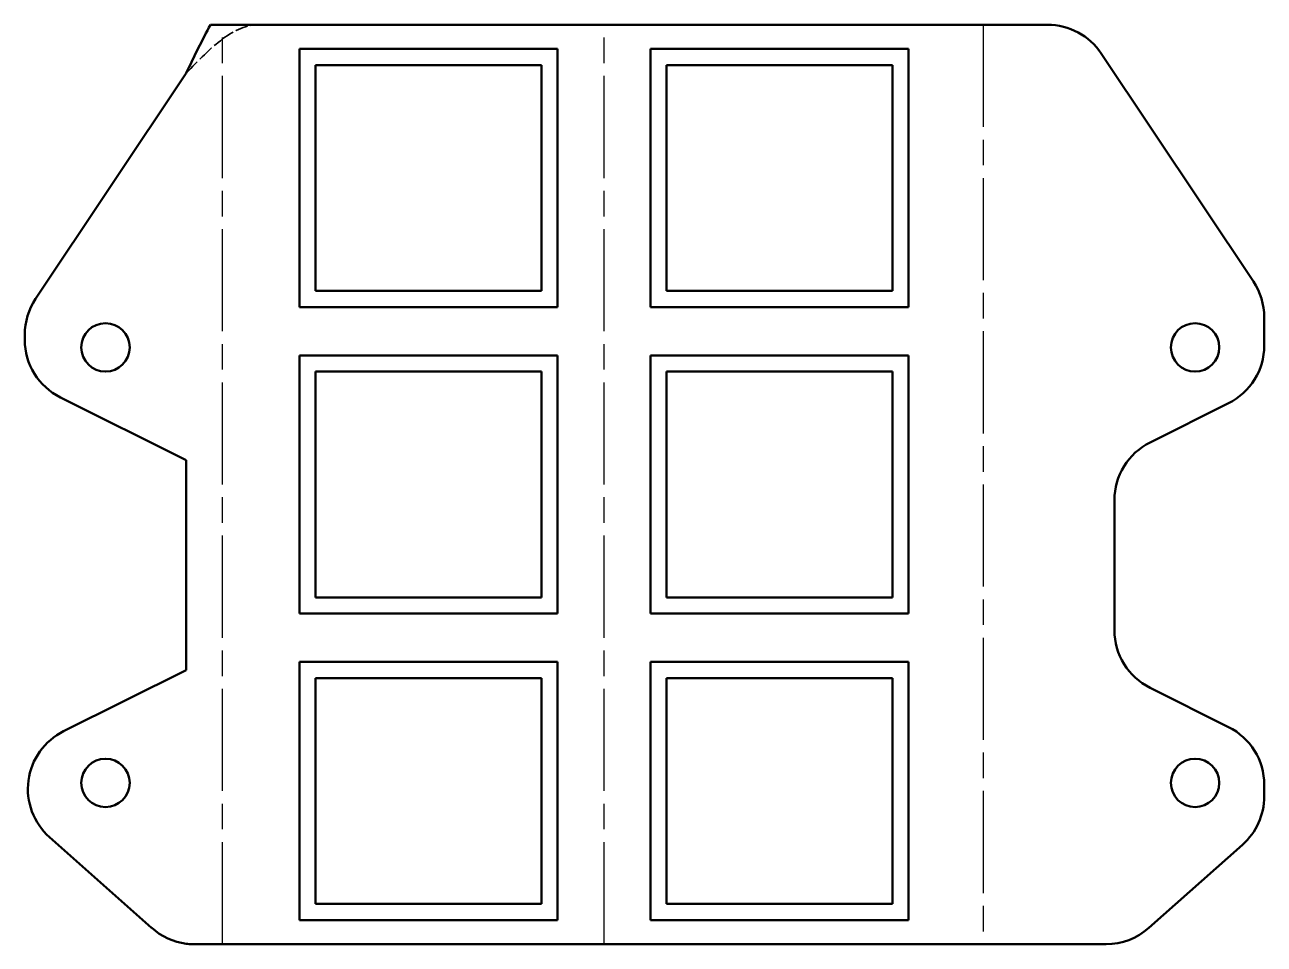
# Model space of a CAD drawing. Header units: millimetres. Extents: x 101.3 to 178.1, y 79.5 to 136.5.
import ezdxf

# ---------------------------------------------------------------- set-up
doc = ezdxf.new("R2010")
doc.units = ezdxf.units.MM
doc.linetypes.add('CHAIN', pattern=[0.3543, 0.2362, -0.0295, 0.0591, -0.0295])
doc.linetypes.add('DASHED', pattern=[0.2067, 0.1654, -0.0413])
for name, color, linetype, lineweight in [('Bend Centerline (ISO)', 7, 'CHAIN', 25), ('Hidden (ISO)', 7, 'DASHED', 35), ('Visible (ISO)', 7, 'Continuous', 50)]:
    doc.layers.add(name, color=color, linetype=linetype, lineweight=lineweight)

msp = doc.modelspace()

# ---------------------------------------------------------------- linework, layer by layer
at = {"layer": 'Bend Centerline (ISO)', "ltscale": 26.813435}
for p, q in [((113.554, 79.45), (113.554, 136.45)), ((137.193, 79.45), (137.193, 136.45)), ((160.682, 136.45), (160.682, 79.45))]:
    msp.add_line(p, q, dxfattribs=at)
at = {"layer": 'Hidden (ISO)', "ltscale": 4.701001}
msp.add_open_spline([(113.554, 135.571), (114.308, 136.127), (115.062, 136.45), (115.816, 136.45)], degree=3, dxfattribs=at)
at = {"layer": 'Hidden (ISO)', "ltscale": 5.913498}
msp.add_open_spline([(111.292, 133.45), (112.046, 134.235), (112.8, 135.016), (113.554, 135.571)], degree=3, dxfattribs=at)
at = {"layer": 'Hidden (ISO)', "ltscale": 1.446927}
msp.add_open_spline([(111.292, 79.484), (111.536, 79.462), (111.792, 79.45), (112.051, 79.45)], degree=3, dxfattribs=at)
at = {"layer": 'Visible (ISO)'}
for p, q in [((112.8, 136.45), (164.684, 136.45)), ((118.316, 118.95), (118.316, 134.95)), ((118.316, 134.95), (134.316, 134.95)), ((134.316, 134.95), (134.316, 118.95)), ((140.07, 118.95), (140.07, 134.95)), ((140.07, 134.95), (156.07, 134.95)), ((156.07, 134.95), (156.07, 118.95)), ((177.436, 120.532), (168.012, 134.669)), ((119.316, 133.95), (119.316, 119.95)), ((133.316, 133.95), (119.316, 133.95)), ((133.316, 119.95), (133.316, 133.95)), ((141.07, 133.95), (141.07, 119.95)), ((155.07, 133.95), (141.07, 133.95)), ((155.07, 119.95), (155.07, 133.95)), ((111.292, 133.45), (101.964, 119.458)), ((119.316, 119.95), (133.316, 119.95)), ((141.07, 119.95), (155.07, 119.95)), ((134.316, 118.95), (118.316, 118.95)), ((156.07, 118.95), (140.07, 118.95)), ((178.108, 118.313), (178.108, 116.564)), ((101.292, 116.922), (101.292, 117.239)), ((118.316, 99.95), (118.316, 115.95)), ((118.316, 115.95), (134.316, 115.95)), ((134.316, 115.95), (134.316, 99.95)), ((140.07, 99.95), (140.07, 115.95)), ((140.07, 115.95), (156.07, 115.95)), ((156.07, 115.95), (156.07, 99.95)), ((119.316, 114.95), (119.316, 100.95)), ((133.316, 114.95), (119.316, 114.95)), ((133.316, 100.95), (133.316, 114.95)), ((141.07, 114.95), (141.07, 100.95)), ((155.07, 114.95), (141.07, 114.95)), ((155.07, 100.95), (155.07, 114.95)), ((103.503, 113.344), (111.292, 109.45)), ((171.036, 110.556), (175.897, 112.986)), ((111.292, 96.45), (111.292, 109.45)), ((168.824, 98.922), (168.824, 106.978)), ((119.316, 100.95), (133.316, 100.95)), ((141.07, 100.95), (155.07, 100.95)), ((134.316, 99.95), (118.316, 99.95)), ((156.07, 99.95), (140.07, 99.95)), ((118.316, 80.95), (118.316, 96.95)), ((118.316, 96.95), (134.316, 96.95)), ((134.316, 96.95), (134.316, 80.95)), ((140.07, 80.95), (140.07, 96.95)), ((140.07, 96.95), (156.07, 96.95)), ((156.07, 96.95), (156.07, 80.95)), ((111.292, 96.45), (103.696, 92.652)), ((119.316, 95.95), (119.316, 81.95)), ((133.316, 95.95), (119.316, 95.95)), ((133.316, 81.95), (133.316, 95.95)), ((141.07, 95.95), (141.07, 81.95)), ((155.07, 95.95), (141.07, 95.95)), ((155.07, 81.95), (155.07, 95.95)), ((175.897, 92.914), (171.036, 95.344)), ((178.108, 89.336), (178.108, 88.61)), ((102.828, 86.085), (109.155, 80.46)), ((170.961, 80.46), (176.766, 85.62)), ((119.316, 81.95), (133.316, 81.95)), ((141.07, 81.95), (155.07, 81.95)), ((134.316, 80.95), (118.316, 80.95)), ((156.07, 80.95), (140.07, 80.95)), ((168.304, 79.45), (111.668, 79.45))]:
    msp.add_line(p, q, dxfattribs=at)
for centre in [(106.292, 116.45), (173.824, 116.45), (106.292, 89.45), (173.824, 89.45)]:
    msp.add_circle(centre, 1.5, dxfattribs=at)
for centre, start, end in [((164.684, 132.45), 33.69007, 90), ((174.108, 118.313), 0, 33.69007), ((105.292, 117.239), 146.30993, 180), ((105.292, 116.922), 180, 243.43495), ((174.108, 116.564), 296.56505, 0), ((172.824, 106.978), 116.56505, 180), ((172.824, 98.922), 180, 243.43495), ((105.485, 89.075), 116.56505, 228.36646), ((174.108, 89.336), 0, 63.43495), ((174.108, 88.61), 311.63354, 0), ((111.813, 83.45), 228.36646, 262.51889), ((168.304, 83.45), 270, 311.63354)]:
    msp.add_arc(centre, 4, start, end, dxfattribs=at)
for points in [[(112.8, 136.45), (112.297, 135.543), (111.795, 134.497), (111.292, 133.45)], [(111.668, 79.45), (111.541, 79.45), (111.415, 79.462), (111.292, 79.484)]]:
    msp.add_open_spline(points, degree=3, dxfattribs=at)

doc.saveas('drawing.dxf')
